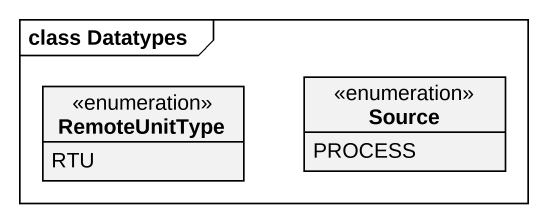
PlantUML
@startuml
mainframe class Datatypes
hide circle
hide empty members
enum RemoteUnitType {
  RTU
}
enum Source {
  PROCESS
}
@enduml
